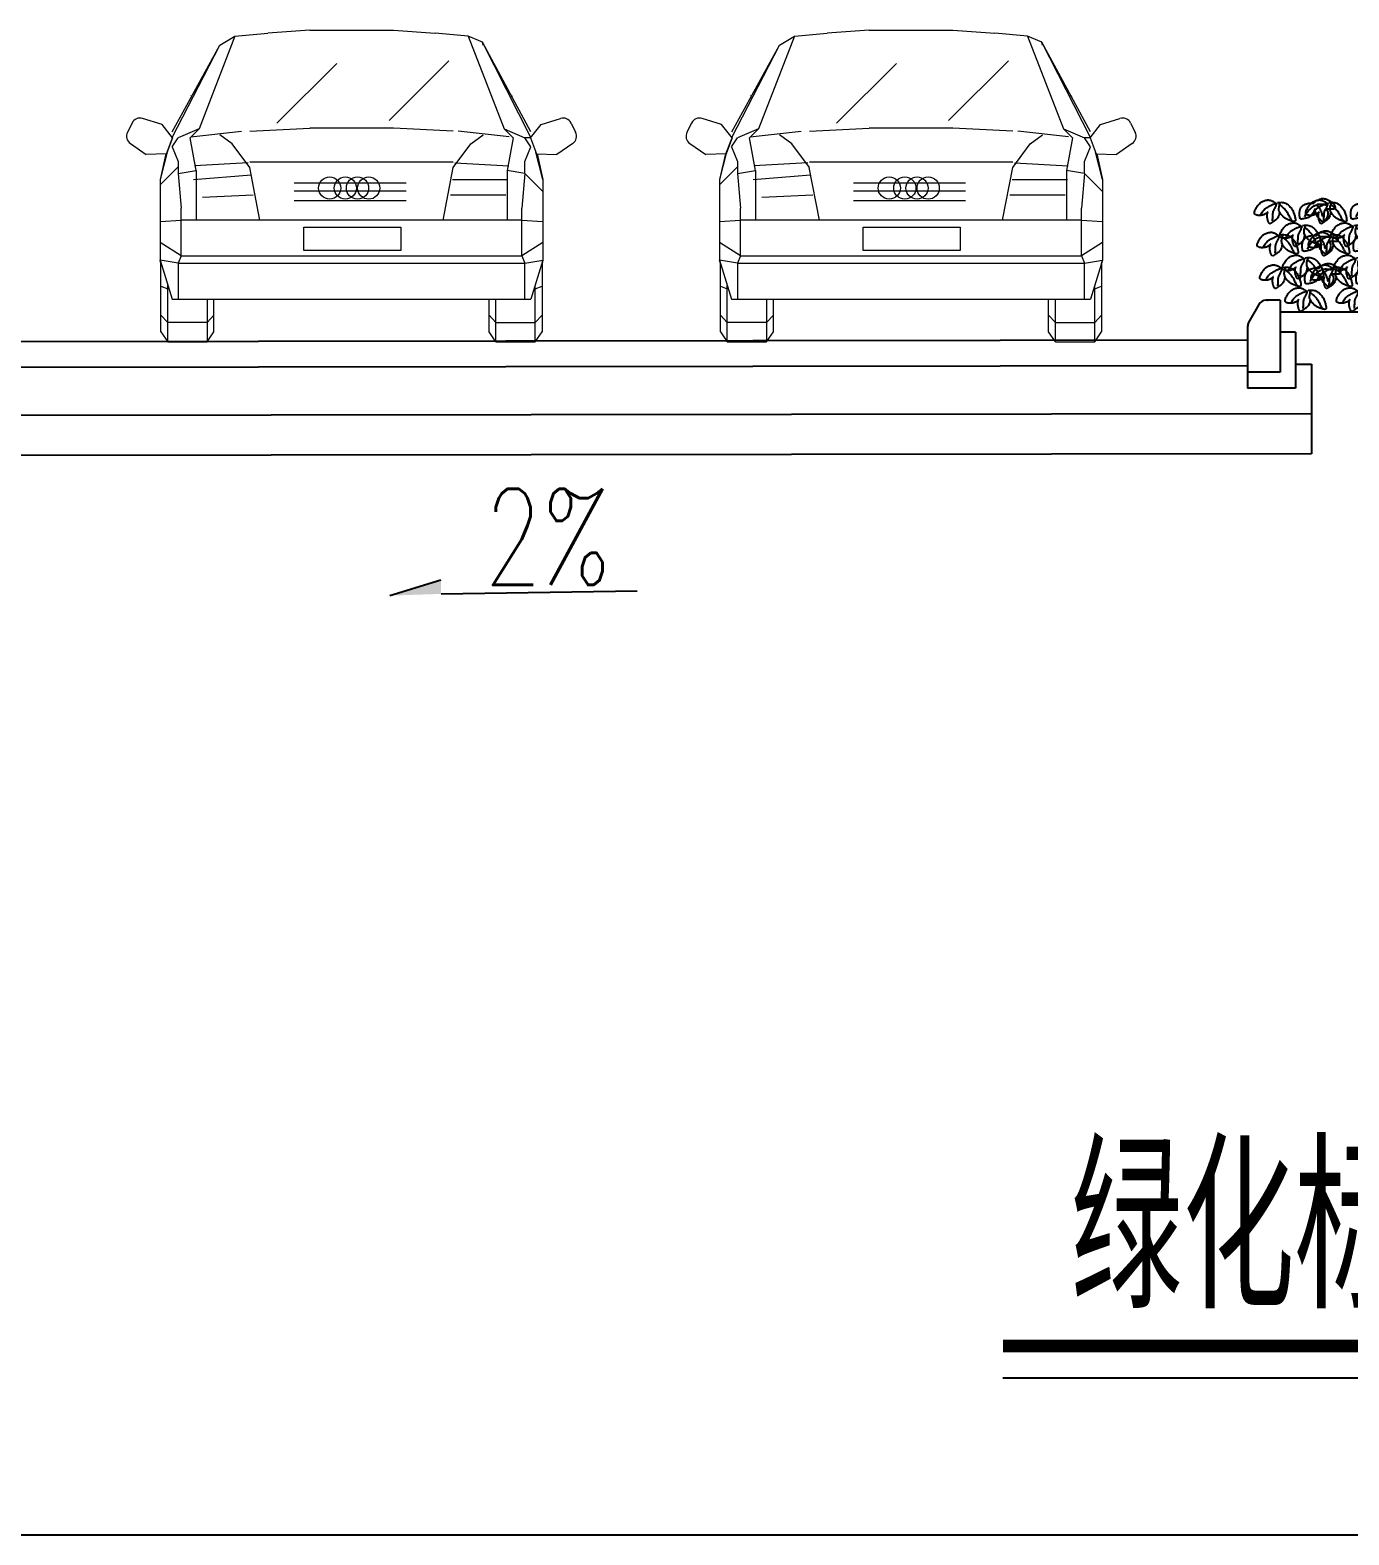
# Model space of a CAD drawing. Extents: x 941299 to 942979, y 2579300 to 2579597.
# Drawn here: x 942312.34 to 942353.59, y 2579463.13 to 2579510.2 of the extents above; entities that cross this region are included whole.
import ezdxf

# ---------------------------------------------------------------- set-up
doc = ezdxf.new("R2010")
doc.units = 0
doc.layers.get('0').update_dxf_attribs({"linetype": 'CONTINUOUS'})
for name, color, linetype in [('fz', 7, 'CONTINUOUS'), ('LH', 94, 'CONTINUOUS'), ('PP-COM', 7, 'CONTINUOUS'), ('尺寸标注', 2, 'CONTINUOUS'), ('文字', 7, 'CONTINUOUS'), ('绿化', 3, 'CONTINUOUS')]:
    doc.layers.add(name, color=color, linetype=linetype)
doc.layers.add('车人', color=7, linetype='CONTINUOUS', lineweight=9)
doc.styles.get("Standard").update_dxf_attribs({"font": 'simplex1.shx', "width": 0.7, "bigfont": 'hztxt.shx'})

# ---------------------------------------------------------------- blocks, each defined once
blk = doc.blocks.new('mycar')
at = {"layer": '车人', "color": 143}
for p, q in [((-0.7292, 1.9134), (-0.954, 1.3335)), ((-0.823, 1.8568), (-0.7297, 1.9134)), ((-0.7297, 1.9134), (-0.5239, 1.9317)), ((-0.2619, 1.9506), (-0.5239, 1.9317)), ((-0.2619, 1.9506), (0.2619, 1.9506)), ((0.2619, 1.9506), (0.5239, 1.9317)), ((0.7292, 1.9134), (0.5239, 1.9317)), ((0.7292, 1.9134), (0.954, 1.3335)), ((0.819, 1.8757), (0.7292, 1.9134)), ((-1.1221, 1.3146), (-0.823, 1.8568)), ((-1.1216, 1.2789), (-0.823, 1.8568)), ((1.1221, 1.3146), (0.819, 1.8757)), ((1.1216, 1.2789), (0.819, 1.8757)), ((0.823, 1.8568), (0.819, 1.8757)), ((-1.0023, 1.5419), (-1.0046, 1.5373)), ((1.0023, 1.5419), (1.0046, 1.5373)), ((-1.3734, 1.3693), (-1.4019, 1.3116)), ((-1.1851, 1.3598), (-1.307, 1.3977)), ((-1.1201, 1.2774), (-1.1851, 1.3598)), ((-0.954, 1.3335), (-1.0849, 1.2774)), ((-1.01, 1.2774), (-0.954, 1.3335)), ((-1.0062, 1.2818), (-0.6882, 1.319)), ((-0.636, 1.319), (-0.2619, 1.3378)), ((0.2619, 1.3378), (-0.2619, 1.3378)), ((0.636, 1.319), (0.2619, 1.3378)), ((0.9853, 1.2818), (0.6673, 1.319)), ((1.01, 1.2774), (0.954, 1.3335)), ((0.954, 1.3335), (1.0849, 1.2774)), ((1.1201, 1.2774), (1.1851, 1.3598)), ((1.1851, 1.3598), (1.307, 1.3977)), ((1.3734, 1.3693), (1.4019, 1.3116)), ((-1.3836, 1.2412), (-1.2843, 1.1727)), ((-1.1578, 1.1772), (-1.1201, 1.2774)), ((-1.1201, 1.2774), (-1.1574, 1.1772)), ((-1.1226, 1.2209), (-1.0849, 1.2774)), ((-0.9728, 1.0715), (-1.01, 1.2774)), ((-0.7461, 1.2397), (-0.823, 1.2958)), ((-0.636, 1.0899), (-0.7461, 1.2397)), ((0.636, 1.0899), (0.7461, 1.2397)), ((0.7461, 1.2397), (0.823, 1.2958)), ((1.01, 1.2774), (0.9728, 1.0715)), ((1.1201, 1.2774), (1.0849, 1.2774)), ((1.1221, 1.2209), (1.0849, 1.2774)), ((1.1201, 1.2774), (1.1574, 1.1772)), ((1.3836, 1.2412), (1.2843, 1.1727)), ((-1.1574, 1.1772), (-1.2843, 1.1727)), ((-1.1539, 1.1876), (-1.1975, 1.0155)), ((-1.1613, 1.1767), (-1.1975, 1.0155)), ((-1.1226, 1.2209), (-1.0849, 1.1276)), ((1.0849, 1.1276), (1.1221, 1.2209)), ((1.197, 1.0155), (1.1534, 1.1876)), ((1.1574, 1.1772), (1.2843, 1.1727)), ((1.1613, 1.1767), (1.197, 1.0155)), ((-1.0849, 1.0941), (-1.1975, 0.982)), ((-1.0849, 1.1276), (-1.0849, 1.0527)), ((-1.0849, 1.0527), (-0.9728, 1.0715)), ((-1.0849, 1.0527), (-1.0666, 0.8369)), ((-0.9832, 1.1042), (-0.6464, 1.1226)), ((-0.9728, 1.0732), (-0.9728, 0.7607)), ((-0.5728, 0.7607), (-0.6365, 1.0899)), ((-0.636, 1.126), (0.636, 1.126)), ((0.5723, 0.7607), (0.636, 1.0899)), ((0.9832, 1.099), (0.6464, 1.1174)), ((0.9728, 1.0732), (0.9728, 0.7607)), ((1.0849, 1.0527), (0.9728, 1.0715)), ((1.0849, 1.0527), (1.0661, 0.8369)), ((1.0849, 1.0527), (1.0849, 1.1276)), ((1.0849, 1.0527), (1.1975, 0.9406)), ((-1.1975, 1.0155), (-1.1975, 0.5105)), ((1.197, 1.0155), (1.197, 0.5105)), ((-1.1975, 0.7523), (-1.0666, 0.7607)), ((-1.0666, 0.5377), (-1.0666, 0.8369)), ((1.0661, 0.7607), (-1.0666, 0.7607)), ((1.0661, 0.5377), (1.0661, 0.8369)), ((1.0661, 0.7607), (1.197, 0.7523)), ((-1.0666, 0.5377), (-1.1975, 0.6218)), ((1.197, 0.6218), (1.0661, 0.5377)), ((-1.1975, 0.5105), (-1.1226, 0.2669)), ((-1.1921, 0.4896), (-1.1975, 0.5105)), ((-1.1975, 0.5105), (-1.1916, 0.4896)), ((-1.0849, 0.4916), (-1.1975, 0.5105)), ((-1.1921, 0.062), (-1.1921, 0.4926)), ((-1.0666, 0.5377), (-1.0849, 0.4916)), ((-1.0849, 0.4916), (1.0849, 0.4916)), ((-1.0849, 0.4916), (-1.0849, 0.2669)), ((-1.0666, 0.5377), (1.0661, 0.5377)), ((1.0661, 0.5377), (1.0849, 0.4916)), ((1.0849, 0.4916), (1.197, 0.5105)), ((1.0849, 0.2669), (1.0849, 0.4916)), ((1.197, 0.5105), (1.1221, 0.2669)), ((1.197, 0.5105), (1.1916, 0.4896)), ((1.1916, 0.4926), (1.1916, 0.062)), ((1.1921, 0.4896), (1.197, 0.5105)), ((-1.1921, 0.3492), (-1.1494, 0.3324)), ((-1.1494, 0), (-1.1494, 0.3537)), ((-1.1425, 0.3324), (-1.1494, 0.3324)), ((1.1489, 0.3324), (1.1425, 0.3324)), ((1.1489, 0), (1.1489, 0.3537)), ((1.1489, 0.3324), (1.1916, 0.3492)), ((-1.1226, 0.2669), (1.1221, 0.2669)), ((-0.9034, 0.2669), (-0.9034, 0)), ((-0.8607, 0.062), (-0.8607, 0.2669)), ((0.8602, 0.062), (0.8602, 0.2669)), ((0.9034, 0), (0.9034, 0.2669)), ((-1.1921, 0.1672), (-1.1494, 0.1215)), ((-0.9034, 0.1215), (-1.1494, 0.1215)), ((-0.8607, 0.1672), (-0.9034, 0.1215)), ((0.8602, 0.1672), (0.9034, 0.1215)), ((0.9034, 0.1215), (1.1489, 0.1215)), ((1.1916, 0.1672), (1.1489, 0.1215)), ((-1.1921, 0.062), (-1.1494, 0)), ((-1.1494, 0), (-0.9034, 0)), ((-0.9034, 0), (-0.8607, 0.062)), ((0.9034, 0), (0.8602, 0.062)), ((0.9034, 0), (1.1489, 0)), ((1.1489, 0), (1.1916, 0.062))]:
    blk.add_line(p, q, dxfattribs=at)
at = {"layer": '车人', "color": 143, "linetype": 'Continuous'}
for p, q in [((-0.4671, 1.3678), (-0.0919, 1.7418)), ((0.2343, 1.384), (0.6094, 1.7581)), ((-0.9885, 1.0165), (-0.6283, 1.0442)), ((-0.3598, 0.9958), (0.3416, 0.9958)), ((-0.3598, 0.9446), (0.3416, 0.9446)), ((0.6322, 1.0165), (0.9785, 1.0165)), ((-0.9331, 0.906), (-0.6145, 0.9198)), ((-0.3598, 0.8849), (0.3416, 0.8849)), ((0.6183, 0.9198), (0.9646, 0.9198)), ((-0.2995, 0.5708), (-0.2995, 0.7172)), ((-0.2995, 0.7172), (0.3078, 0.7172)), ((0.3078, 0.7172), (0.3078, 0.5708)), ((0.3078, 0.5708), (-0.2995, 0.5708))]:
    blk.add_line(p, q, dxfattribs=at)
at = {"layer": '车人', "color": 143}
for centre in [(-0.1365, 0.9621), (-0.0392, 0.9621), (0.0372, 0.9621), (0.1071, 0.962)]:
    blk.add_circle(centre, 0.0695, dxfattribs=at)
for centre, start, end in [((-1.3235, 1.3446), 72.69439, 153.67335), ((1.3235, 1.3446), 26.32665, 107.30561), ((-1.3521, 1.2869), 153.67335, 235.42206), ((1.3521, 1.2869), 304.57794, 26.32665)]:
    blk.add_arc(centre, 0.0556, start, end, dxfattribs=at)
blk = doc.blocks.new('cs2')
for p, q in [((4729.919, 1071.662), (4729.598, 1071.096)), ((4730.588, 1071.789), (4730.136, 1071.789)), ((4730.588, 1071.789), (4730.588, 1069.539)), ((4729.565, 1070.973), (4729.565, 1069.039)), ((4730.588, 1069.539), (4729.565, 1069.539))]:
    blk.add_line(p, q)
for centre, start, end in [((4730.136, 1071.539), 90, 150.42), ((4729.815, 1070.973), 150.42, 180)]:
    blk.add_arc(centre, 0.25, start, end)
blk.add_point((4730.18, 1071.789))
blk = doc.blocks.new('茶')
at = {"layer": 'LH'}
for p, q in [((-0.692, 0.32), (-0.699, 0.309)), ((-0.685, 0.33), (-0.692, 0.32)), ((-0.678, 0.34), (-0.685, 0.33)), ((-0.67, 0.349), (-0.678, 0.34)), ((-0.661, 0.359), (-0.67, 0.349)), ((-0.652, 0.367), (-0.661, 0.359)), ((-0.642, 0.376), (-0.652, 0.367)), ((-0.631, 0.385), (-0.642, 0.376)), ((-0.62, 0.393), (-0.631, 0.385)), ((-0.608, 0.402), (-0.62, 0.393)), ((-0.596, 0.41), (-0.608, 0.402)), ((-0.583, 0.418), (-0.596, 0.41)), ((-0.571, 0.425), (-0.583, 0.418)), ((-0.557, 0.431), (-0.571, 0.425)), ((-0.551, 0.315), (-0.565, 0.311)), ((-0.544, 0.437), (-0.557, 0.431)), ((-0.536, 0.319), (-0.551, 0.315)), ((-0.531, 0.442), (-0.544, 0.437)), ((-0.52, 0.323), (-0.536, 0.319)), ((-0.518, 0.446), (-0.531, 0.442)), ((-0.502, 0.327), (-0.52, 0.323)), ((-0.505, 0.449), (-0.518, 0.446)), ((-0.492, 0.451), (-0.505, 0.449)), ((-0.484, 0.331), (-0.502, 0.327)), ((-0.478, 0.452), (-0.492, 0.451)), ((-0.466, 0.335), (-0.484, 0.331)), ((-0.465, 0.453), (-0.478, 0.452)), ((-0.448, 0.338), (-0.466, 0.335)), ((-0.45, 0.452), (-0.465, 0.453)), ((-0.436, 0.449), (-0.45, 0.452)), ((-0.43, 0.34), (-0.448, 0.338)), ((-0.42, 0.446), (-0.436, 0.449)), ((-0.412, 0.342), (-0.43, 0.34)), ((-0.404, 0.442), (-0.42, 0.446)), ((-0.396, 0.342), (-0.412, 0.342)), ((-0.387, 0.436), (-0.404, 0.442)), ((-0.381, 0.342), (-0.396, 0.342)), ((-0.37, 0.429), (-0.387, 0.436)), ((-0.367, 0.342), (-0.381, 0.342)), ((-0.351, 0.419), (-0.37, 0.429)), ((-0.356, 0.34), (-0.367, 0.342)), ((-0.348, 0.338), (-0.356, 0.34)), ((-0.353, 0.308), (-0.347, 0.314)), ((-0.332, 0.408), (-0.351, 0.419)), ((-0.342, 0.335), (-0.348, 0.338)), ((-0.347, 0.314), (-0.343, 0.321)), ((-0.343, 0.321), (-0.34, 0.326)), ((-0.34, 0.331), (-0.342, 0.335)), ((-0.34, 0.326), (-0.34, 0.331)), ((-0.311, 0.393), (-0.332, 0.408)), ((-0.289, 0.313), (-0.315, 0.327)), ((-0.29, 0.375), (-0.311, 0.393)), ((-0.268, 0.355), (-0.29, 0.375)), ((-0.278, 0.372), (-0.28, 0.369)), ((-0.273, 0.374), (-0.278, 0.372)), ((-0.265, 0.375), (-0.273, 0.374)), ((-0.255, 0.376), (-0.265, 0.375)), ((-0.243, 0.377), (-0.255, 0.376)), ((-0.231, 0.378), (-0.243, 0.377)), ((-0.217, 0.378), (-0.231, 0.378)), ((-0.203, 0.378), (-0.217, 0.378)), ((-0.19, 0.377), (-0.203, 0.378)), ((-0.176, 0.377), (-0.19, 0.377)), ((-0.163, 0.376), (-0.176, 0.377)), ((-0.151, 0.375), (-0.163, 0.376)), ((-0.139, 0.373), (-0.151, 0.375)), ((-0.127, 0.371), (-0.139, 0.373)), ((-0.115, 0.368), (-0.127, 0.371)), ((-0.104, 0.365), (-0.115, 0.368)), ((-0.093, 0.361), (-0.104, 0.365)), ((-0.083, 0.357), (-0.093, 0.361)), ((-0.073, 0.352), (-0.083, 0.357)), ((-0.063, 0.347), (-0.073, 0.352)), ((-0.054, 0.341), (-0.063, 0.347)), ((-0.045, 0.334), (-0.054, 0.341)), ((-0.037, 0.327), (-0.045, 0.334)), ((-0.029, 0.32), (-0.037, 0.327)), ((-0.022, 0.312), (-0.029, 0.32)), ((0.209, 0.331), (0.196, 0.313)), ((0.223, 0.349), (0.209, 0.331)), ((0.238, 0.365), (0.223, 0.349)), ((0.253, 0.381), (0.238, 0.365)), ((0.268, 0.395), (0.253, 0.381)), ((0.284, 0.407), (0.268, 0.395)), ((0.301, 0.419), (0.284, 0.407)), ((0.32, 0.428), (0.301, 0.419)), ((0.342, 0.436), (0.32, 0.428)), ((0.353, 0.323), (0.329, 0.296)), ((0.367, 0.442), (0.342, 0.436)), ((0.383, 0.355), (0.353, 0.323)), ((0.396, 0.446), (0.367, 0.442)), ((0.419, 0.39), (0.383, 0.355)), ((0.43, 0.448), (0.396, 0.446)), ((0.429, 0.396), (0.407, 0.447)), ((0.443, 0.353), (0.429, 0.396)), ((0.469, 0.448), (0.43, 0.448)), ((0.449, 0.317), (0.443, 0.353)), ((0.45, 0.287), (0.449, 0.317)), ((0.488, 0.429), (0.474, 0.427)), ((0.502, 0.43), (0.488, 0.429)), ((0.496, 0.43), (0.495, 0.424)), ((0.495, 0.424), (0.495, 0.418)), ((0.495, 0.418), (0.496, 0.41)), ((0.499, 0.435), (0.496, 0.43)), ((0.496, 0.41), (0.499, 0.401)), ((0.503, 0.439), (0.499, 0.435)), ((0.499, 0.401), (0.504, 0.391)), ((0.514, 0.43), (0.502, 0.43)), ((0.508, 0.443), (0.503, 0.439)), ((0.504, 0.391), (0.51, 0.38)), ((0.513, 0.447), (0.508, 0.443)), ((0.51, 0.38), (0.516, 0.368)), ((0.52, 0.452), (0.513, 0.447)), ((0.526, 0.428), (0.514, 0.43)), ((0.516, 0.368), (0.524, 0.355)), ((0.527, 0.457), (0.52, 0.452)), ((0.524, 0.355), (0.531, 0.343)), ((0.538, 0.426), (0.526, 0.428)), ((0.534, 0.462), (0.527, 0.457)), ((0.531, 0.343), (0.539, 0.331)), ((0.542, 0.468), (0.534, 0.462)), ((0.55, 0.423), (0.538, 0.426)), ((0.539, 0.331), (0.546, 0.32)), ((0.551, 0.475), (0.542, 0.468)), ((0.546, 0.32), (0.553, 0.309)), ((0.562, 0.419), (0.55, 0.423)), ((0.56, 0.481), (0.551, 0.475)), ((0.569, 0.487), (0.56, 0.481)), ((0.574, 0.415), (0.562, 0.419)), ((0.579, 0.493), (0.569, 0.487)), ((0.587, 0.411), (0.574, 0.415)), ((0.589, 0.498), (0.579, 0.493)), ((0.6, 0.405), (0.587, 0.411)), ((0.6, 0.503), (0.589, 0.498)), ((0.612, 0.507), (0.6, 0.503)), ((0.615, 0.4), (0.6, 0.405)), ((0.623, 0.511), (0.612, 0.507)), ((0.629, 0.394), (0.615, 0.4)), ((0.636, 0.514), (0.623, 0.511)), ((0.645, 0.387), (0.629, 0.394)), ((0.649, 0.516), (0.636, 0.514)), ((0.661, 0.38), (0.645, 0.387)), ((0.663, 0.517), (0.649, 0.516)), ((0.678, 0.371), (0.661, 0.38)), ((0.677, 0.517), (0.663, 0.517)), ((0.692, 0.516), (0.677, 0.517)), ((0.695, 0.362), (0.678, 0.371)), ((0.709, 0.514), (0.692, 0.516)), ((0.713, 0.353), (0.695, 0.362)), ((0.725, 0.512), (0.709, 0.514)), ((0.731, 0.341), (0.713, 0.353)), ((0.742, 0.507), (0.725, 0.512)), ((0.75, 0.329), (0.731, 0.341)), ((0.76, 0.502), (0.742, 0.507)), ((0.768, 0.314), (0.75, 0.329)), ((0.777, 0.496), (0.76, 0.502)), ((0.795, 0.488), (0.777, 0.496)), ((0.812, 0.478), (0.795, 0.488)), ((0.828, 0.468), (0.812, 0.478)), ((0.844, 0.455), (0.828, 0.468)), ((0.859, 0.442), (0.844, 0.455)), ((0.873, 0.427), (0.859, 0.442)), ((0.887, 0.412), (0.873, 0.427)), ((0.899, 0.396), (0.887, 0.412)), ((0.911, 0.38), (0.899, 0.396)), ((0.922, 0.364), (0.911, 0.38)), ((0.932, 0.349), (0.922, 0.364)), ((0.941, 0.334), (0.932, 0.349)), ((0.949, 0.319), (0.941, 0.334)), ((0.955, 0.305), (0.949, 0.319)), ((-0.723, 0.244), (-0.724, 0.235)), ((-0.724, 0.235), (-0.722, 0.228)), ((-0.722, 0.254), (-0.723, 0.244)), ((-0.719, 0.264), (-0.722, 0.254)), ((-0.722, 0.228), (-0.72, 0.222)), ((-0.72, 0.222), (-0.715, 0.218)), ((-0.715, 0.275), (-0.719, 0.264)), ((-0.711, 0.287), (-0.715, 0.275)), ((-0.715, 0.218), (-0.709, 0.215)), ((-0.705, 0.298), (-0.711, 0.287)), ((-0.709, 0.215), (-0.702, 0.213)), ((-0.699, 0.309), (-0.705, 0.298)), ((-0.702, 0.213), (-0.694, 0.213)), ((-0.694, 0.213), (-0.685, 0.212)), ((-0.685, 0.212), (-0.674, 0.212)), ((-0.674, 0.212), (-0.663, 0.213)), ((-0.663, 0.213), (-0.651, 0.213)), ((-0.651, 0.213), (-0.639, 0.214)), ((-0.639, 0.214), (-0.626, 0.215)), ((-0.626, 0.215), (-0.613, 0.216)), ((-0.613, 0.216), (-0.601, 0.217)), ((-0.601, 0.217), (-0.588, 0.218)), ((-0.588, 0.218), (-0.576, 0.219)), ((-0.565, 0.311), (-0.576, 0.308)), ((-0.576, 0.219), (-0.565, 0.22)), ((-0.565, 0.22), (-0.555, 0.221)), ((-0.562, 0.171), (-0.563, 0.165)), ((-0.563, 0.165), (-0.563, 0.159)), ((-0.563, 0.159), (-0.563, 0.152)), ((-0.563, 0.152), (-0.563, 0.146)), ((-0.563, 0.146), (-0.563, 0.139)), ((-0.563, 0.139), (-0.562, 0.132)), ((-0.56, 0.177), (-0.562, 0.171)), ((-0.562, 0.132), (-0.561, 0.125)), ((-0.561, 0.125), (-0.56, 0.117)), ((-0.558, 0.183), (-0.56, 0.177)), ((-0.56, 0.117), (-0.558, 0.11)), ((-0.555, 0.188), (-0.558, 0.183)), ((-0.558, 0.11), (-0.556, 0.102)), ((-0.556, 0.102), (-0.554, 0.095)), ((-0.555, 0.221), (-0.545, 0.222)), ((-0.551, 0.193), (-0.555, 0.188)), ((-0.554, 0.095), (-0.551, 0.087)), ((-0.546, 0.198), (-0.551, 0.193)), ((-0.551, 0.087), (-0.547, 0.079)), ((-0.547, 0.079), (-0.543, 0.071)), ((-0.541, 0.203), (-0.546, 0.198)), ((-0.545, 0.222), (-0.537, 0.222)), ((-0.543, 0.071), (-0.539, 0.063)), ((-0.536, 0.207), (-0.541, 0.203)), ((-0.539, 0.063), (-0.534, 0.055)), ((-0.537, 0.222), (-0.53, 0.223)), ((-0.53, 0.211), (-0.536, 0.207)), ((-0.534, 0.055), (-0.528, 0.046)), ((-0.53, 0.223), (-0.524, 0.223)), ((-0.525, 0.214), (-0.53, 0.211)), ((-0.528, 0.046), (-0.522, 0.038)), ((-0.521, 0.217), (-0.525, 0.214)), ((-0.524, 0.223), (-0.52, 0.223)), ((-0.522, 0.038), (-0.516, 0.029)), ((-0.518, 0.22), (-0.521, 0.217)), ((-0.52, 0.223), (-0.518, 0.223)), ((-0.518, 0.223), (-0.517, 0.221)), ((-0.517, 0.221), (-0.518, 0.22)), ((-0.516, 0.029), (-0.509, 0.021)), ((-0.509, 0.021), (-0.502, 0.012)), ((-0.502, 0.012), (-0.494, 0.003)), ((-0.494, 0.003), (-0.487, -0.005)), ((-0.45, 0.072), (-0.446, 0.098)), ((-0.446, 0.098), (-0.442, 0.12)), ((-0.442, 0.12), (-0.438, 0.139)), ((-0.438, 0.139), (-0.435, 0.157)), ((-0.435, 0.157), (-0.431, 0.172)), ((-0.431, 0.172), (-0.428, 0.186)), ((-0.428, 0.186), (-0.424, 0.198)), ((-0.424, 0.198), (-0.42, 0.21)), ((-0.42, 0.21), (-0.416, 0.221)), ((-0.416, 0.221), (-0.412, 0.231)), ((-0.413, -0.006), (-0.407, 0)), ((-0.412, 0.231), (-0.407, 0.241)), ((-0.407, 0.241), (-0.401, 0.251)), ((-0.407, 0), (-0.4, 0.008)), ((-0.401, 0.251), (-0.396, 0.26)), ((-0.4, 0.008), (-0.394, 0.015)), ((-0.396, 0.26), (-0.389, 0.269)), ((-0.394, 0.015), (-0.387, 0.023)), ((-0.389, 0.269), (-0.383, 0.277)), ((-0.387, 0.023), (-0.38, 0.031)), ((-0.383, 0.277), (-0.376, 0.285)), ((-0.38, 0.031), (-0.373, 0.039)), ((-0.376, 0.285), (-0.368, 0.293)), ((-0.373, 0.039), (-0.366, 0.048)), ((-0.368, 0.293), (-0.36, 0.301)), ((-0.366, 0.048), (-0.359, 0.057)), ((-0.36, 0.301), (-0.353, 0.308)), ((-0.359, 0.057), (-0.352, 0.067)), ((-0.352, 0.067), (-0.346, 0.076)), ((-0.346, 0.076), (-0.341, 0.086)), ((-0.341, 0.086), (-0.335, 0.096)), ((-0.335, 0.096), (-0.331, 0.106)), ((-0.331, 0.106), (-0.326, 0.116)), ((-0.326, 0.116), (-0.322, 0.125)), ((-0.322, 0.125), (-0.319, 0.135)), ((-0.319, 0.135), (-0.316, 0.145)), ((-0.316, 0.145), (-0.313, 0.154)), ((-0.313, 0.154), (-0.311, 0.163)), ((-0.311, 0.163), (-0.309, 0.173)), ((-0.309, 0.173), (-0.308, 0.182)), ((-0.308, 0.182), (-0.306, 0.19)), ((-0.306, 0.19), (-0.305, 0.199)), ((-0.305, 0.199), (-0.304, 0.208)), ((-0.304, 0.208), (-0.302, 0.216)), ((-0.302, 0.216), (-0.301, 0.224)), ((-0.301, 0.224), (-0.299, 0.231)), ((-0.299, 0.231), (-0.298, 0.237)), ((-0.298, 0.237), (-0.296, 0.242)), ((-0.296, 0.242), (-0.294, 0.245)), ((-0.294, 0.245), (-0.293, 0.246)), ((-0.293, 0.246), (-0.291, 0.245)), ((-0.291, 0.245), (-0.289, 0.241)), ((-0.26, 0.297), (-0.289, 0.313)), ((-0.289, 0.241), (-0.287, 0.234)), ((-0.287, 0.234), (-0.284, 0.226)), ((-0.284, 0.226), (-0.282, 0.217)), ((-0.282, 0.217), (-0.279, 0.207)), ((-0.279, 0.207), (-0.275, 0.196)), ((-0.275, 0.196), (-0.272, 0.185)), ((-0.272, 0.185), (-0.268, 0.175)), ((-0.268, 0.175), (-0.263, 0.166)), ((-0.263, 0.166), (-0.258, 0.158)), ((-0.229, 0.278), (-0.26, 0.297)), ((-0.258, 0.158), (-0.252, 0.15)), ((-0.252, 0.15), (-0.247, 0.143)), ((-0.247, 0.143), (-0.241, 0.137)), ((-0.241, 0.137), (-0.234, 0.131)), ((-0.234, 0.131), (-0.228, 0.126)), ((-0.197, 0.254), (-0.229, 0.278)), ((-0.228, 0.126), (-0.222, 0.121)), ((-0.222, 0.121), (-0.216, 0.116)), ((-0.216, 0.116), (-0.209, 0.111)), ((-0.209, 0.111), (-0.203, 0.106)), ((-0.203, 0.106), (-0.196, 0.102)), ((-0.164, 0.226), (-0.197, 0.254)), ((-0.196, 0.102), (-0.189, 0.098)), ((-0.189, 0.098), (-0.182, 0.094)), ((-0.182, 0.094), (-0.174, 0.091)), ((-0.174, 0.091), (-0.166, 0.087)), ((-0.166, 0.087), (-0.157, 0.084)), ((-0.133, 0.193), (-0.164, 0.226)), ((-0.157, 0.084), (-0.148, 0.082)), ((-0.148, 0.082), (-0.138, 0.079)), ((-0.138, 0.079), (-0.128, 0.077)), ((-0.104, 0.152), (-0.133, 0.193)), ((-0.128, 0.077), (-0.118, 0.075)), ((-0.118, 0.075), (-0.107, 0.073)), ((-0.107, 0.073), (-0.097, 0.072)), ((-0.077, 0.104), (-0.104, 0.152)), ((-0.097, 0.072), (-0.088, 0.07)), ((-0.088, 0.07), (-0.078, 0.069)), ((-0.078, 0.069), (-0.069, 0.068)), ((-0.069, 0.068), (-0.06, 0.066)), ((-0.06, 0.066), (-0.052, 0.065)), ((-0.052, 0.065), (-0.044, 0.064)), ((-0.044, 0.064), (-0.036, 0.064)), ((-0.036, 0.064), (-0.029, 0.063)), ((-0.029, 0.063), (-0.022, 0.063)), ((-0.015, 0.304), (-0.022, 0.312)), ((-0.022, 0.063), (-0.015, 0.062)), ((-0.009, 0.295), (-0.015, 0.304)), ((-0.015, 0.062), (-0.009, 0.062)), ((-0.003, 0.286), (-0.009, 0.295)), ((-0.009, 0.062), (-0.003, 0.062)), ((0.003, 0.277), (-0.003, 0.286)), ((-0.003, 0.062), (0.003, 0.063)), ((0.008, 0.268), (0.003, 0.277)), ((0.003, 0.063), (0.008, 0.064)), ((0.012, 0.258), (0.008, 0.268)), ((0.008, 0.064), (0.012, 0.065)), ((0.016, 0.247), (0.012, 0.258)), ((0.012, 0.065), (0.016, 0.066)), ((0.019, 0.237), (0.016, 0.247)), ((0.016, 0.066), (0.019, 0.068)), ((0.022, 0.226), (0.019, 0.237)), ((0.019, 0.068), (0.022, 0.07)), ((0.025, 0.215), (0.022, 0.226)), ((0.022, 0.07), (0.024, 0.072)), ((0.024, 0.072), (0.026, 0.075)), ((0.027, 0.204), (0.025, 0.215)), ((0.026, 0.075), (0.027, 0.079)), ((0.028, 0.193), (0.027, 0.204)), ((0.027, 0.079), (0.028, 0.083)), ((0.03, 0.182), (0.028, 0.193)), ((0.028, 0.087), (0.029, 0.092)), ((0.028, 0.083), (0.028, 0.087)), ((0.029, 0.098), (0.03, 0.104)), ((0.029, 0.092), (0.029, 0.098)), ((0.031, 0.172), (0.03, 0.182)), ((0.03, 0.11), (0.031, 0.117)), ((0.03, 0.104), (0.03, 0.11)), ((0.031, 0.161), (0.031, 0.172)), ((0.032, 0.152), (0.031, 0.161)), ((0.031, 0.125), (0.032, 0.134)), ((0.031, 0.117), (0.031, 0.125)), ((0.032, 0.142), (0.032, 0.152)), ((0.032, 0.134), (0.032, 0.142)), ((0.126, 0.087), (0.125, 0.074)), ((0.125, 0.074), (0.125, 0.063)), ((0.125, 0.063), (0.125, 0.052)), ((0.125, 0.052), (0.126, 0.044)), ((0.128, 0.102), (0.126, 0.087)), ((0.126, 0.044), (0.128, 0.036)), ((0.13, 0.118), (0.128, 0.102)), ((0.128, 0.036), (0.131, 0.031)), ((0.132, 0.136), (0.13, 0.118)), ((0.131, 0.031), (0.135, 0.027)), ((0.135, 0.154), (0.132, 0.136)), ((0.139, 0.173), (0.135, 0.154)), ((0.135, 0.027), (0.14, 0.024)), ((0.143, 0.193), (0.139, 0.173)), ((0.14, 0.024), (0.147, 0.023)), ((0.149, 0.213), (0.143, 0.193)), ((0.147, 0.023), (0.154, 0.023)), ((0.156, 0.234), (0.149, 0.213)), ((0.154, 0.023), (0.163, 0.024)), ((0.164, 0.254), (0.156, 0.234)), ((0.163, 0.024), (0.173, 0.026)), ((0.174, 0.274), (0.164, 0.254)), ((0.173, 0.026), (0.184, 0.03)), ((0.184, 0.294), (0.174, 0.274)), ((0.196, 0.313), (0.184, 0.294)), ((0.184, 0.03), (0.196, 0.034)), ((0.196, 0.034), (0.21, 0.039)), ((0.213, 0.068), (0.201, 0.049)), ((0.21, 0.039), (0.224, 0.044)), ((0.224, 0.087), (0.213, 0.068)), ((0.233, 0.105), (0.224, 0.087)), ((0.224, 0.044), (0.239, 0.051)), ((0.241, 0.123), (0.233, 0.105)), ((0.239, 0.051), (0.254, 0.058)), ((0.249, 0.141), (0.241, 0.123)), ((0.255, 0.158), (0.249, 0.141)), ((0.254, 0.058), (0.269, 0.065)), ((0.262, 0.176), (0.255, 0.158)), ((0.269, 0.194), (0.262, 0.176)), ((0.276, 0.211), (0.269, 0.194)), ((0.269, 0.065), (0.285, 0.074)), ((0.285, 0.23), (0.276, 0.211)), ((0.296, 0.25), (0.285, 0.23)), ((0.285, 0.074), (0.3, 0.083)), ((0.31, 0.271), (0.296, 0.25)), ((0.3, 0.083), (0.315, 0.092)), ((0.329, 0.296), (0.31, 0.271)), ((0.315, 0.092), (0.329, 0.102)), ((0.329, 0.102), (0.342, 0.113)), ((0.342, 0.113), (0.355, 0.124)), ((0.355, 0.124), (0.366, 0.136)), ((0.366, 0.136), (0.377, 0.148)), ((0.377, 0.148), (0.388, 0.161)), ((0.388, 0.161), (0.399, 0.175)), ((0.399, 0.175), (0.409, 0.19)), ((0.409, 0.19), (0.419, 0.205)), ((0.419, 0.205), (0.43, 0.222)), ((0.43, 0.222), (0.439, 0.24)), ((0.439, 0.24), (0.446, 0.261)), ((0.446, 0.261), (0.45, 0.287)), ((0.448, 0.232), (0.456, 0.199)), ((0.456, 0.199), (0.466, 0.172)), ((0.466, 0.172), (0.478, 0.149)), ((0.478, 0.149), (0.49, 0.131)), ((0.49, 0.131), (0.503, 0.116)), ((0.503, 0.116), (0.516, 0.103)), ((0.516, 0.103), (0.529, 0.093)), ((0.529, 0.093), (0.541, 0.085)), ((0.541, 0.085), (0.552, 0.078)), ((0.552, 0.078), (0.563, 0.071)), ((0.553, 0.309), (0.56, 0.299)), ((0.56, 0.299), (0.566, 0.289)), ((0.563, 0.071), (0.572, 0.065)), ((0.566, 0.289), (0.572, 0.279)), ((0.572, 0.279), (0.577, 0.267)), ((0.572, 0.065), (0.581, 0.06)), ((0.577, 0.267), (0.581, 0.255)), ((0.581, 0.255), (0.585, 0.241)), ((0.581, 0.06), (0.589, 0.055)), ((0.585, 0.241), (0.589, 0.225)), ((0.589, 0.225), (0.592, 0.207)), ((0.589, 0.055), (0.597, 0.05)), ((0.592, 0.207), (0.595, 0.188)), ((0.595, 0.188), (0.597, 0.167)), ((0.597, 0.167), (0.599, 0.146)), ((0.597, 0.05), (0.604, 0.046)), ((0.599, 0.146), (0.602, 0.126)), ((0.602, 0.126), (0.604, 0.107)), ((0.604, 0.107), (0.608, 0.091)), ((0.604, 0.046), (0.611, 0.042)), ((0.608, 0.091), (0.611, 0.077)), ((0.611, 0.042), (0.619, 0.037)), ((0.619, 0.037), (0.626, 0.033)), ((0.626, 0.033), (0.633, 0.029)), ((0.633, 0.029), (0.639, 0.026)), ((0.639, 0.026), (0.646, 0.023)), ((0.646, 0.023), (0.652, 0.021)), ((0.652, 0.021), (0.657, 0.02)), ((0.657, 0.02), (0.662, 0.021)), ((0.662, 0.021), (0.667, 0.022)), ((0.667, 0.022), (0.671, 0.025)), ((0.671, 0.025), (0.675, 0.029)), ((0.675, 0.029), (0.678, 0.034)), ((0.678, 0.034), (0.681, 0.04)), ((0.682, 0.268), (0.681, 0.271)), ((0.681, 0.271), (0.681, 0.271)), ((0.681, 0.271), (0.683, 0.27)), ((0.681, 0.04), (0.684, 0.046)), ((0.685, 0.264), (0.682, 0.268)), ((0.683, 0.27), (0.686, 0.268)), ((0.684, 0.046), (0.687, 0.054)), ((0.687, 0.259), (0.685, 0.264)), ((0.686, 0.268), (0.691, 0.263)), ((0.69, 0.252), (0.687, 0.259)), ((0.687, 0.054), (0.689, 0.062)), ((0.689, 0.062), (0.692, 0.07)), ((0.694, 0.244), (0.69, 0.252)), ((0.691, 0.263), (0.698, 0.258)), ((0.692, 0.07), (0.694, 0.079)), ((0.697, 0.235), (0.694, 0.244)), ((0.694, 0.079), (0.697, 0.088)), ((0.699, 0.225), (0.697, 0.235)), ((0.697, 0.088), (0.699, 0.098)), ((0.698, 0.258), (0.706, 0.251)), ((0.702, 0.214), (0.699, 0.225)), ((0.699, 0.098), (0.701, 0.109)), ((0.701, 0.109), (0.703, 0.119)), ((0.703, 0.203), (0.702, 0.214)), ((0.705, 0.191), (0.703, 0.203)), ((0.703, 0.119), (0.704, 0.131)), ((0.704, 0.131), (0.705, 0.142)), ((0.705, 0.179), (0.705, 0.191)), ((0.706, 0.166), (0.705, 0.179)), ((0.705, 0.142), (0.706, 0.154)), ((0.706, 0.251), (0.715, 0.245)), ((0.706, 0.154), (0.706, 0.166)), ((0.715, 0.245), (0.725, 0.238)), ((0.725, 0.238), (0.736, 0.231)), ((0.736, 0.231), (0.748, 0.226)), ((0.748, 0.226), (0.761, 0.221)), ((0.761, 0.221), (0.775, 0.217)), ((0.786, 0.296), (0.768, 0.314)), ((0.775, 0.217), (0.789, 0.214)), ((0.803, 0.276), (0.786, 0.296)), ((0.789, 0.214), (0.804, 0.212)), ((0.82, 0.252), (0.803, 0.276)), ((0.804, 0.212), (0.818, 0.211)), ((0.818, 0.211), (0.834, 0.21)), ((0.835, 0.224), (0.82, 0.252)), ((0.834, 0.21), (0.849, 0.21)), ((0.849, 0.21), (0.864, 0.211)), ((0.864, 0.211), (0.88, 0.213)), ((0.88, 0.213), (0.895, 0.215)), ((0.895, 0.215), (0.909, 0.219)), ((0.909, 0.219), (0.923, 0.223)), ((0.923, 0.223), (0.935, 0.227)), ((0.935, 0.227), (0.945, 0.233)), ((0.945, 0.233), (0.954, 0.24)), ((0.954, 0.24), (0.96, 0.248)), ((0.96, 0.292), (0.955, 0.305)), ((0.963, 0.279), (0.96, 0.292)), ((0.96, 0.248), (0.963, 0.258)), ((0.964, 0.268), (0.963, 0.279)), ((0.963, 0.258), (0.964, 0.268)), ((-0.487, -0.005), (-0.479, -0.013)), ((-0.479, -0.013), (-0.471, -0.02)), ((-0.471, -0.02), (-0.464, -0.026)), ((-0.464, -0.026), (-0.457, -0.03)), ((-0.457, -0.03), (-0.451, -0.033)), ((-0.451, -0.033), (-0.446, -0.034)), ((-0.446, -0.034), (-0.441, -0.034)), ((-0.441, -0.034), (-0.436, -0.032)), ((-0.436, -0.032), (-0.431, -0.028)), ((-0.431, -0.028), (-0.427, -0.024)), ((-0.427, -0.024), (-0.423, -0.019)), ((-0.423, -0.019), (-0.418, -0.013)), ((-0.418, -0.013), (-0.413, -0.006)), ((-0.336, -0.306), (-0.342, -0.326)), ((-0.329, -0.286), (-0.336, -0.306)), ((-0.321, -0.265), (-0.329, -0.286)), ((-0.311, -0.245), (-0.321, -0.265)), ((-0.301, -0.226), (-0.311, -0.245)), ((-0.289, -0.207), (-0.301, -0.226)), ((-0.276, -0.188), (-0.289, -0.207)), ((-0.262, -0.171), (-0.276, -0.188)), ((-0.247, -0.154), (-0.262, -0.171)), ((-0.232, -0.139), (-0.247, -0.154)), ((-0.217, -0.125), (-0.232, -0.139)), ((-0.201, -0.112), (-0.217, -0.125)), ((-0.209, -0.308), (-0.216, -0.326)), ((-0.2, -0.29), (-0.209, -0.308)), ((-0.184, -0.101), (-0.201, -0.112)), ((-0.189, -0.27), (-0.2, -0.29)), ((-0.175, -0.248), (-0.189, -0.27)), ((-0.165, -0.091), (-0.184, -0.101)), ((-0.156, -0.224), (-0.175, -0.248)), ((-0.143, -0.084), (-0.165, -0.091)), ((-0.132, -0.196), (-0.156, -0.224)), ((-0.118, -0.078), (-0.143, -0.084)), ((-0.103, -0.165), (-0.132, -0.196)), ((-0.089, -0.073), (-0.118, -0.078)), ((-0.066, -0.129), (-0.103, -0.165)), ((-0.055, -0.071), (-0.089, -0.073)), ((-0.056, -0.124), (-0.078, -0.073)), ((-0.066, -0.314), (-0.055, -0.298)), ((-0.042, -0.167), (-0.056, -0.124)), ((-0.016, -0.071), (-0.055, -0.071)), ((-0.055, -0.298), (-0.046, -0.279)), ((-0.046, -0.279), (-0.039, -0.258)), ((-0.036, -0.203), (-0.042, -0.167)), ((-0.039, -0.258), (-0.035, -0.233)), ((-0.037, -0.287), (-0.029, -0.32)), ((-0.035, -0.233), (-0.036, -0.203)), ((0.003, -0.09), (-0.011, -0.092)), ((0.017, -0.09), (0.003, -0.09)), ((0.011, -0.09), (0.01, -0.095)), ((0.01, -0.095), (0.01, -0.101)), ((0.01, -0.101), (0.011, -0.109)), ((0.014, -0.085), (0.011, -0.09)), ((0.011, -0.109), (0.014, -0.118)), ((0.018, -0.081), (0.014, -0.085)), ((0.014, -0.118), (0.019, -0.129)), ((0.029, -0.09), (0.017, -0.09)), ((0.023, -0.077), (0.018, -0.081)), ((0.019, -0.129), (0.025, -0.14)), ((0.028, -0.072), (0.023, -0.077)), ((0.025, -0.14), (0.031, -0.152)), ((0.035, -0.068), (0.028, -0.072)), ((0.041, -0.091), (0.029, -0.09)), ((0.031, -0.152), (0.038, -0.164)), ((0.042, -0.063), (0.035, -0.068)), ((0.038, -0.164), (0.046, -0.176)), ((0.053, -0.093), (0.041, -0.091)), ((0.049, -0.057), (0.042, -0.063)), ((0.046, -0.176), (0.054, -0.188)), ((0.057, -0.051), (0.049, -0.057)), ((0.064, -0.096), (0.053, -0.093)), ((0.054, -0.188), (0.061, -0.2)), ((0.066, -0.045), (0.057, -0.051)), ((0.061, -0.2), (0.068, -0.21)), ((0.076, -0.1), (0.064, -0.096)), ((0.075, -0.039), (0.066, -0.045)), ((0.068, -0.21), (0.075, -0.22)), ((0.084, -0.032), (0.075, -0.039)), ((0.075, -0.22), (0.081, -0.231)), ((0.089, -0.104), (0.076, -0.1)), ((0.081, -0.231), (0.087, -0.241)), ((0.094, -0.027), (0.084, -0.032)), ((0.087, -0.241), (0.092, -0.252)), ((0.102, -0.109), (0.089, -0.104)), ((0.092, -0.252), (0.096, -0.264)), ((0.104, -0.021), (0.094, -0.027)), ((0.096, -0.264), (0.1, -0.278)), ((0.1, -0.278), (0.104, -0.294)), ((0.115, -0.114), (0.102, -0.109)), ((0.115, -0.016), (0.104, -0.021)), ((0.104, -0.294), (0.107, -0.312)), ((0.107, -0.312), (0.109, -0.332)), ((0.127, -0.012), (0.115, -0.016)), ((0.129, -0.12), (0.115, -0.114)), ((0.138, -0.008), (0.127, -0.012)), ((0.144, -0.126), (0.129, -0.12)), ((0.151, -0.006), (0.138, -0.008)), ((0.16, -0.132), (0.144, -0.126)), ((0.164, -0.004), (0.151, -0.006)), ((0.176, -0.14), (0.16, -0.132)), ((0.178, -0.003), (0.164, -0.004)), ((0.192, -0.148), (0.176, -0.14)), ((0.192, -0.002), (0.178, -0.003)), ((0.207, -0.003), (0.192, -0.002)), ((0.21, -0.157), (0.192, -0.148)), ((0.196, -0.249), (0.196, -0.248)), ((0.196, -0.248), (0.198, -0.249)), ((0.197, -0.251), (0.196, -0.249)), ((0.199, -0.255), (0.197, -0.251)), ((0.198, -0.249), (0.201, -0.252)), ((0.202, -0.261), (0.199, -0.255)), ((0.201, -0.252), (0.206, -0.256)), ((0.205, -0.267), (0.202, -0.261)), ((0.209, -0.275), (0.205, -0.267)), ((0.206, -0.256), (0.213, -0.262)), ((0.223, -0.005), (0.207, -0.003)), ((0.212, -0.284), (0.209, -0.275)), ((0.228, -0.167), (0.21, -0.157)), ((0.214, -0.294), (0.212, -0.284)), ((0.213, -0.262), (0.221, -0.268)), ((0.217, -0.305), (0.214, -0.294)), ((0.218, -0.317), (0.217, -0.305)), ((0.221, -0.268), (0.23, -0.275)), ((0.24, -0.008), (0.223, -0.005)), ((0.246, -0.178), (0.228, -0.167)), ((0.23, -0.275), (0.24, -0.282)), ((0.257, -0.012), (0.24, -0.008)), ((0.24, -0.282), (0.251, -0.288)), ((0.265, -0.191), (0.246, -0.178)), ((0.251, -0.288), (0.263, -0.294)), ((0.275, -0.017), (0.257, -0.012)), ((0.263, -0.294), (0.276, -0.299)), ((0.283, -0.206), (0.265, -0.191)), ((0.292, -0.024), (0.275, -0.017)), ((0.276, -0.299), (0.29, -0.303)), ((0.301, -0.223), (0.283, -0.206)), ((0.29, -0.303), (0.304, -0.306)), ((0.31, -0.032), (0.292, -0.024)), ((0.318, -0.244), (0.301, -0.223)), ((0.304, -0.306), (0.318, -0.308)), ((0.327, -0.041), (0.31, -0.032)), ((0.335, -0.268), (0.318, -0.244)), ((0.318, -0.308), (0.333, -0.309)), ((0.343, -0.052), (0.327, -0.041)), ((0.333, -0.309), (0.349, -0.309)), ((0.35, -0.295), (0.335, -0.268)), ((0.359, -0.064), (0.343, -0.052)), ((0.349, -0.309), (0.364, -0.309)), ((0.374, -0.078), (0.359, -0.064)), ((0.364, -0.309), (0.379, -0.308)), ((0.388, -0.092), (0.374, -0.078)), ((0.379, -0.308), (0.395, -0.306)), ((0.401, -0.107), (0.388, -0.092)), ((0.395, -0.306), (0.41, -0.304)), ((0.414, -0.123), (0.401, -0.107)), ((0.41, -0.304), (0.424, -0.301)), ((0.426, -0.139), (0.414, -0.123)), ((0.424, -0.301), (0.438, -0.297)), ((0.437, -0.155), (0.426, -0.139)), ((0.447, -0.171), (0.437, -0.155)), ((0.438, -0.297), (0.45, -0.292)), ((0.456, -0.186), (0.447, -0.171)), ((0.45, -0.292), (0.46, -0.286)), ((0.464, -0.201), (0.456, -0.186)), ((0.46, -0.286), (0.469, -0.279)), ((0.47, -0.215), (0.464, -0.201)), ((0.469, -0.279), (0.475, -0.271)), ((0.475, -0.228), (0.47, -0.215)), ((0.478, -0.24), (0.475, -0.228)), ((0.475, -0.271), (0.478, -0.262)), ((0.479, -0.251), (0.478, -0.24)), ((0.478, -0.262), (0.479, -0.251)), ((-0.359, -0.432), (-0.36, -0.445)), ((-0.36, -0.445), (-0.36, -0.457)), ((-0.36, -0.457), (-0.36, -0.467)), ((-0.36, -0.467), (-0.359, -0.476)), ((-0.357, -0.417), (-0.359, -0.432)), ((-0.359, -0.476), (-0.357, -0.483)), ((-0.355, -0.401), (-0.357, -0.417)), ((-0.357, -0.483), (-0.354, -0.489)), ((-0.353, -0.384), (-0.355, -0.401)), ((-0.354, -0.489), (-0.35, -0.493)), ((-0.35, -0.365), (-0.353, -0.384)), ((-0.346, -0.346), (-0.35, -0.365)), ((-0.35, -0.493), (-0.345, -0.496)), ((-0.342, -0.326), (-0.346, -0.346)), ((-0.345, -0.496), (-0.338, -0.497)), ((-0.338, -0.497), (-0.331, -0.497)), ((-0.331, -0.497), (-0.322, -0.496)), ((-0.322, -0.496), (-0.312, -0.493)), ((-0.312, -0.493), (-0.301, -0.49)), ((-0.301, -0.49), (-0.289, -0.486)), ((-0.289, -0.486), (-0.275, -0.481)), ((-0.272, -0.451), (-0.284, -0.471)), ((-0.275, -0.481), (-0.261, -0.475)), ((-0.261, -0.433), (-0.272, -0.451)), ((-0.252, -0.414), (-0.261, -0.433)), ((-0.261, -0.475), (-0.247, -0.469)), ((-0.244, -0.396), (-0.252, -0.414)), ((-0.247, -0.469), (-0.231, -0.462)), ((-0.237, -0.379), (-0.244, -0.396)), ((-0.23, -0.361), (-0.237, -0.379)), ((-0.231, -0.462), (-0.216, -0.454)), ((-0.223, -0.344), (-0.23, -0.361)), ((-0.216, -0.326), (-0.223, -0.344)), ((-0.216, -0.454), (-0.2, -0.446)), ((-0.2, -0.446), (-0.185, -0.437)), ((-0.185, -0.437), (-0.17, -0.428)), ((-0.17, -0.428), (-0.156, -0.417)), ((-0.156, -0.417), (-0.143, -0.407)), ((-0.143, -0.407), (-0.13, -0.396)), ((-0.13, -0.396), (-0.119, -0.384)), ((-0.119, -0.384), (-0.108, -0.371)), ((-0.108, -0.371), (-0.097, -0.358)), ((-0.097, -0.358), (-0.087, -0.344)), ((-0.087, -0.344), (-0.076, -0.329)), ((-0.076, -0.329), (-0.066, -0.314)), ((-0.029, -0.32), (-0.019, -0.347)), ((-0.019, -0.347), (-0.007, -0.37)), ((-0.007, -0.37), (0.005, -0.389)), ((0.005, -0.389), (0.018, -0.404)), ((0.018, -0.404), (0.031, -0.416)), ((0.031, -0.416), (0.044, -0.426)), ((0.044, -0.426), (0.056, -0.435)), ((0.056, -0.435), (0.067, -0.442)), ((0.067, -0.442), (0.077, -0.449)), ((0.077, -0.449), (0.087, -0.454)), ((0.087, -0.454), (0.096, -0.46)), ((0.096, -0.46), (0.104, -0.465)), ((0.104, -0.465), (0.112, -0.469)), ((0.109, -0.332), (0.112, -0.353)), ((0.112, -0.353), (0.114, -0.373)), ((0.112, -0.469), (0.119, -0.474)), ((0.114, -0.373), (0.117, -0.394)), ((0.117, -0.394), (0.119, -0.412)), ((0.119, -0.412), (0.123, -0.429)), ((0.119, -0.474), (0.126, -0.478)), ((0.123, -0.429), (0.126, -0.443)), ((0.126, -0.478), (0.134, -0.482)), ((0.134, -0.482), (0.141, -0.486)), ((0.141, -0.486), (0.147, -0.49)), ((0.147, -0.49), (0.154, -0.494)), ((0.154, -0.494), (0.16, -0.496)), ((0.16, -0.496), (0.166, -0.498)), ((0.166, -0.498), (0.172, -0.499)), ((0.172, -0.499), (0.177, -0.499)), ((0.177, -0.499), (0.182, -0.497)), ((0.182, -0.497), (0.186, -0.494)), ((0.186, -0.494), (0.189, -0.491)), ((0.189, -0.491), (0.193, -0.486)), ((0.193, -0.486), (0.196, -0.48)), ((0.196, -0.48), (0.199, -0.473)), ((0.199, -0.473), (0.202, -0.466)), ((0.202, -0.466), (0.204, -0.458)), ((0.204, -0.458), (0.207, -0.449)), ((0.207, -0.449), (0.209, -0.44)), ((0.209, -0.44), (0.212, -0.431)), ((0.212, -0.431), (0.214, -0.421)), ((0.214, -0.421), (0.216, -0.411)), ((0.216, -0.411), (0.218, -0.4)), ((0.22, -0.329), (0.218, -0.317)), ((0.218, -0.4), (0.219, -0.389)), ((0.219, -0.389), (0.22, -0.377)), ((0.22, -0.341), (0.22, -0.329)), ((0.221, -0.353), (0.22, -0.341)), ((0.22, -0.377), (0.221, -0.365)), ((0.221, -0.365), (0.221, -0.353))]:
    blk.add_line(p, q, dxfattribs=at)
blk = doc.blocks.new('茶1')
at = {"layer": '尺寸标注'}
for p in [(-0.084, 0.708), (-0.084, 0.032), (-0.084, -0.65)]:
    blk.add_blockref('茶', p, dxfattribs=at)

msp = doc.modelspace()

# ---------------------------------------------------------------- linework, layer by layer
for p, q in [((942351.9167, 2579500.75122), (942351.43947, 2579500.75122)), ((942351.9167, 2579500.75122), (942351.9167, 2579499.00122)), ((942350.4167, 2579500.50122), (942311.74792, 2579500.45172)), ((942350.4167, 2579500.50122), (942350.4167, 2579499.20122)), ((942350.4167, 2579499.70122), (942311.74637, 2579499.65172)), ((942351.9167, 2579499.7542), (942352.41783, 2579499.7542)), ((942352.41783, 2579499.7542), (942352.41783, 2579496.94956)), ((942351.9167, 2579499.00122), (942350.4167, 2579499.00122)), ((942352.41783, 2579498.19956), (942311.74637, 2579498.15172)), ((942352.41783, 2579496.94956), (942311.74637, 2579496.90172)), ((942342.76467, 2579468.04158), (942378.06872, 2579468.04158))]:
    msp.add_line(p, q)
at = {"const_width": 0.4}
msp.add_lwpolyline([(942342.76467, 2579469.04158), (942378.06872, 2579469.04158)], dxfattribs=at)
at = {"layer": 'fz', "color": 2}
msp.add_line((942210.4167, 2579463.13137), (942510.4167, 2579463.13137), dxfattribs=at)
at = {"layer": '文字', "ltscale": 10}
for p, q in [((942323.58863, 2579492.5151, -0.05458), (942325.18217, 2579493.01049, -0.05458)), ((942325.18969, 2579492.56729, -0.05458), (942331.31943, 2579492.66358, -0.05458))]:
    msp.add_line(p, q, dxfattribs=at)
msp.add_solid([(942323.58863, 2579492.5151, -0.05458), (942325.18217, 2579493.01049, -0.05458), (942325.18969, 2579492.56729, -0.05458)], dxfattribs=at)
at = {"layer": '绿化'}
msp.add_line((942351.43947, 2579501.39414), (942369.39392, 2579501.39414), dxfattribs=at)

# ---------------------------------------------------------------- block references
at = {"xscale": 5, "yscale": 5, "zscale": 5}
for p in [(942322.39031, 2579500.45172), (942339.89031, 2579500.45172)]:
    msp.add_blockref('mycar', p, dxfattribs=at)
at = {"layer": 'PP-COM'}
msp.add_blockref('cs2', (937620.85174, 2578429.9622), dxfattribs=at)
at = {"layer": '尺寸标注', "xscale": -1.499999999980944, "yscale": 1.5, "zscale": 1.5, "rotation": 4.769924570327086}
for p in [(942352.06924, 2579503.13116), (942353.67205, 2579503.13116)]:
    msp.add_blockref('茶1', p, dxfattribs=at)

# ---------------------------------------------------------------- texts
at = {"layer": '文字', "width": 0.7}
msp.add_text('2%', height=3, dxfattribs=at).set_placement((942326.54584, 2579492.85104))
at = {"layer": '文字', "linetype": 'Continuous', "width": 0.7}
msp.add_text('绿化标准平面示意图', height=5, dxfattribs=at).set_placement((942344.88526, 2579470.21664))

doc.saveas('drawing.dxf')
